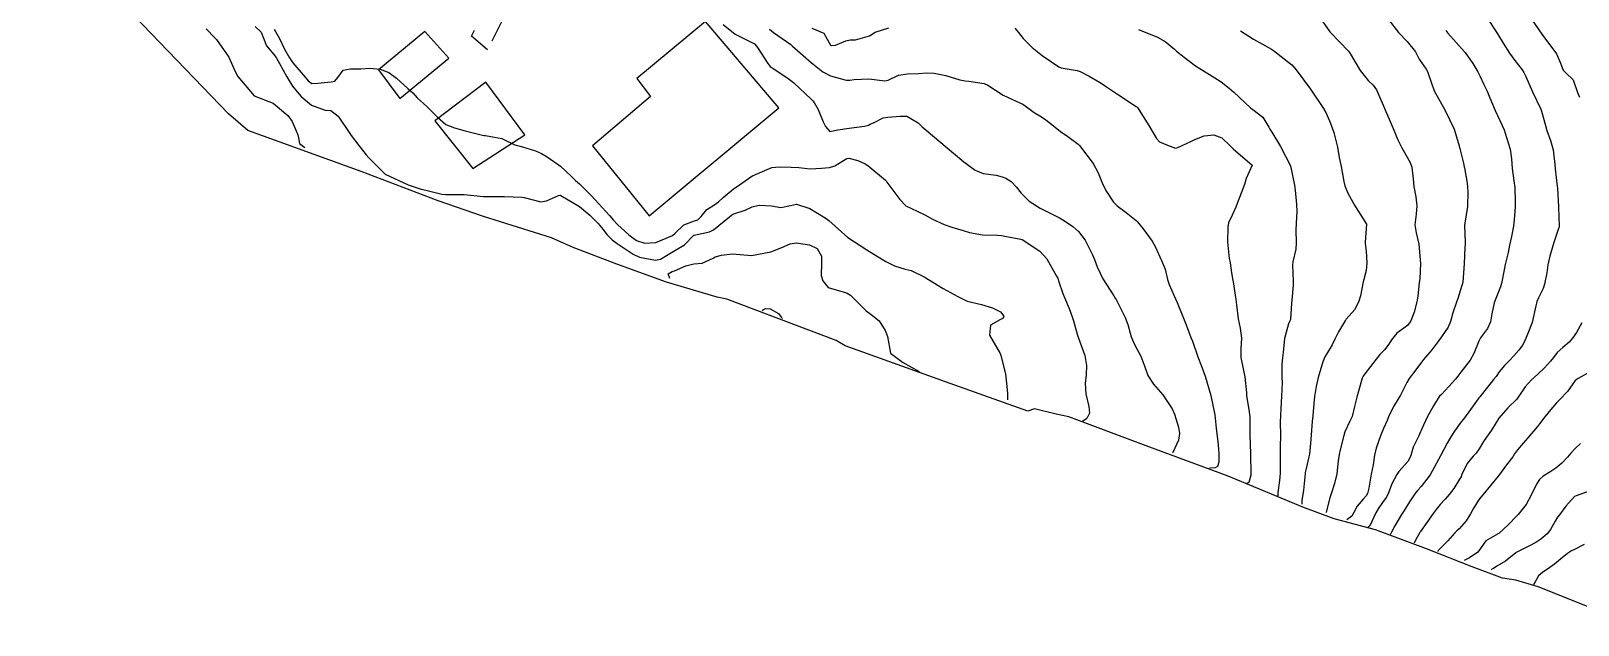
# Model space of a CAD drawing. Header units: metres. Extents: x 298520 to 308411, y 7433745 to 7450750.
# Drawn here: x 299034.4 to 299195.5, y 7449335.8 to 7449397.6 of the extents above; entities that cross this region are included whole.
import ezdxf

# ---------------------------------------------------------------- set-up
doc = ezdxf.new("R2010")
doc.units = ezdxf.units.M
doc.header["$LTSCALE"] = 10
doc.linetypes.add('DASHED', pattern=[0.75, 0.5, -0.25])
for name, color, linetype in [('Area', 45, 'Continuous'), ('Curvas de Nivel 1m', 11, 'Continuous'), ('Curvas de Nivel 5m', 15, 'Continuous'), ('Edificações', 30, 'Continuous'), ('Vias Secundárias', 230, 'DASHED')]:
    doc.layers.add(name, color=color, linetype=linetype)

msp = doc.modelspace()

# ---------------------------------------------------------------- linework, layer by layer
at = {"layer": 'Area'}
msp.add_polyline3d([(299201.33, 7449335.78, 725.98), (299191.33, 7449339.76, 727.59), (299189.03, 7449340.44, 731.39), (299187.62, 7449340.66, 728.66), (299184.45, 7449341.83, 728.98), (299179.7, 7449343.72, 730.17), (299174.41, 7449345.69, 732.11), (299170.1, 7449346.83, 734.42), (299166.84, 7449348.05, 734.65), (299159.07, 7449351.27, 737.29), (299150.53, 7449354.44, 739.51), (299142.46, 7449357.44, 740.84), (299141.15, 7449357.73, 740.39), (299138.88, 7449358.28, 749.43), (299138.19, 7449358.04, 740.74), (299130.1, 7449360.93, 747.23), (299119.18, 7449364.84, 747.41), (299118.23, 7449365.39, 748.42), (299106.86, 7449369.7, 744.54), (299105.83, 7449369.9, 743.87), (299100.56, 7449371.48, 741.04), (299095.38, 7449373.34, 739.44), (299090.86, 7449375.07, 741.05), (299088.59, 7449376.09, 743.26), (299081.51, 7449378.29, 740.82), (299076.78, 7449379.93, 740.7), (299068.75, 7449382.99, 740.81), (299056.98, 7449387.26, 744.8), (299054.96, 7449388.99, 742), (299024.43, 7449420.67, 748.3)], dxfattribs=at)
at = {"layer": 'Curvas de Nivel 1m', "flags": 128}
for points, elevation in [([(299185.88, 7449399.19), (299187.09, 7449397.33), (299187.7, 7449396.36), (299188.37, 7449395.31), (299188.92, 7449394.54), (299189.67, 7449393.58), (299189.86, 7449393.29), (299190.05, 7449392.89), (299190.75, 7449391.28), (299191.62, 7449389.47), (299191.7, 7449389.27), (299192.1, 7449387.76), (299192.23, 7449387.26), (299192.61, 7449386.22), (299192.9, 7449385.26), (299193.08, 7449383.72), (299193.12, 7449383.25), (299193.32, 7449381.46), (299193.34, 7449381.25), (299193.44, 7449379.31), (299193.44, 7449379.25), (299193.48, 7449378.26), (299193.52, 7449377.3), (299193.52, 7449377.25), (299193.51, 7449377.21), (299193.47, 7449377.07), (299193, 7449375.71), (299192.85, 7449375.26), (299192.54, 7449374.16), (299192.35, 7449373.26), (299192.23, 7449372.44), (299192.01, 7449371.26), (299191.85, 7449370.82), (299191.38, 7449369.84), (299191.2, 7449369.44), (299191.15, 7449369.27), (299191.09, 7449369), (299190.7, 7449367.28), (299190.35, 7449366.29), (299189.91, 7449365.29), (299189.71, 7449364.91), (299189.32, 7449364.38), (299188.81, 7449363.8), (299188.34, 7449363.31), (299187.82, 7449362.79), (299187.29, 7449362.13), (299186.96, 7449361.65), (299186.7, 7449361.33), (299186.05, 7449360.55), (299185.26, 7449359.54), (299185.17, 7449359.43), (299185.1, 7449359.34), (299184.73, 7449358.83), (299183.66, 7449357.36), (299183.23, 7449356.8), (299182.63, 7449355.97), (299182.26, 7449355.38), (299181.88, 7449354.71), (299181.18, 7449353.39), (299180.1, 7449351.41), (299179.15, 7449350.19), (299178.78, 7449349.79), (299178.49, 7449349.43), (299177.95, 7449348.61), (299177.21, 7449347.44), (299177.17, 7449347.38), (299177.11, 7449347.28), (299176.42, 7449346.12), (299176.07, 7449345.45), (299175.93, 7449345.17)], 731), ([(299052.63, 7449397.85), (299053.52, 7449396.91), (299053.61, 7449396.83), (299053.69, 7449396.72), (299054.97, 7449394.9), (299055.65, 7449393.41), (299055.92, 7449392.89), (299057.62, 7449390.87), (299059.61, 7449390.1), (299061.14, 7449388.82), (299061.59, 7449388.19), (299062, 7449387.23), (299062.16, 7449386.81), (299062.24, 7449386.48), (299062.33, 7449385.89), (299062.89, 7449385.47)], 742), ([(299057.71, 7449398.09), (299058.34, 7449397.5), (299058.6, 7449396.86), (299058.89, 7449396.06), (299059.68, 7449395.15), (299059.92, 7449394.84), (299060.26, 7449394.24), (299061.03, 7449392.83), (299061.63, 7449391.88), (299062.1, 7449391.29), (299062.52, 7449390.81), (299063.61, 7449389.89), (299065, 7449389.38), (299065.6, 7449389.35), (299066.36, 7449388.76), (299067.57, 7449386.94), (299067.65, 7449386.83), (299067.72, 7449386.75), (299068.53, 7449385.7), (299069.27, 7449384.72), (299069.55, 7449384.4), (299071.26, 7449382.7), (299073.66, 7449381.6), (299075.01, 7449381.16), (299075.51, 7449381.05), (299077.16, 7449380.63), (299077.58, 7449380.59), (299079.5, 7449380.6), (299081.5, 7449380.4), (299081.69, 7449380.39), (299083.5, 7449380.37), (299083.69, 7449380.37), (299085.5, 7449380.33), (299085.75, 7449380.28), (299087.49, 7449379.83), (299088.07, 7449379.93), (299089.3, 7449380.49), (299089.45, 7449380.54), (299089.5, 7449380.52), (299089.52, 7449380.51), (299089.57, 7449380.49), (299091.49, 7449379.33), (299092.58, 7449378.45), (299093.46, 7449377.58), (299093.98, 7449376.95), (299094.36, 7449376.43), (299094.89, 7449375.86), (299095.44, 7449375.49), (299097.09, 7449374.39), (299097.75, 7449374.06), (299099.42, 7449373.75), (299099.93, 7449373.85), (299100.73, 7449374.35), (299101.44, 7449374.75), (299102.43, 7449375.34), (299103.39, 7449376.32), (299103.42, 7449376.35), (299103.45, 7449376.37), (299105.05, 7449376.72), (299105.46, 7449376.92), (299107.13, 7449378.28), (299107.32, 7449378.43), (299107.48, 7449378.53), (299108.77, 7449378.97), (299109.49, 7449379.3), (299110.23, 7449379.5), (299111.49, 7449379.4), (299112.47, 7449379.23), (299113.49, 7449379.46), (299114.1, 7449379.59), (299115.49, 7449379.15), (299117.1, 7449378.16), (299117.32, 7449378), (299117.47, 7449377.87), (299119.45, 7449376.13), (299121.43, 7449374.84), (299122.59, 7449374.09), (299123.11, 7449373.78), (299123.42, 7449373.62), (299124.32, 7449373.16), (299125.41, 7449372.81), (299126.06, 7449372.7), (299127.4, 7449372.03), (299129.39, 7449370.82), (299130.91, 7449369.99), (299131.38, 7449369.72), (299131.86, 7449369.5), (299133.37, 7449369.14), (299134.52, 7449368.8), (299135.36, 7449368.38), (299135.7, 7449367.94), (299135.6, 7449367.68), (299135.35, 7449367.57), (299134.3, 7449366.99), (299134.19, 7449365.95), (299135.3, 7449364.03), (299135.36, 7449363.94), (299135.39, 7449363.85), (299135.85, 7449361.93), (299135.94, 7449361.27), (299136.06, 7449359.93), (299136.09, 7449359.65), (299136.08, 7449359.22)], 741), ([(299106.47, 7449398.28), (299107.7, 7449397.3), (299109.58, 7449396.36), (299109.69, 7449396.31), (299109.72, 7449396.28), (299109.76, 7449396.25), (299110.04, 7449395.89), (299111.13, 7449394.23), (299111.37, 7449393.93), (299111.66, 7449393.71), (299113.1, 7449392.76), (299113.64, 7449392.35), (299113.83, 7449392.2), (299115.63, 7449390.51), (299115.79, 7449390.35), (299115.95, 7449390.18), (299116.35, 7449389.43), (299116.89, 7449388.16), (299117.11, 7449387.68), (299117.58, 7449387.14), (299118.39, 7449387.34), (299119.59, 7449387.49), (299121.18, 7449387.7), (299121.59, 7449387.82), (299121.79, 7449387.9), (299122.19, 7449388.09), (299123.13, 7449388.56), (299123.6, 7449388.65), (299124.91, 7449388.76), (299125.6, 7449388.76), (299126.78, 7449388.04), (299127.19, 7449387.63), (299127.59, 7449387.28), (299129.13, 7449386.01), (299129.57, 7449385.64), (299131.54, 7449383.99), (299132.7, 7449383.14), (299133.53, 7449382.79), (299134.89, 7449382.59), (299135.53, 7449382.45), (299135.9, 7449382.31), (299136.44, 7449381.93), (299136.98, 7449381.39), (299137.51, 7449380.72), (299138.32, 7449379.9), (299139.49, 7449379.17), (299140.87, 7449378.49), (299141.48, 7449378.18), (299142.02, 7449377.86), (299142.88, 7449377.26), (299143.46, 7449376.74), (299144.17, 7449375.83), (299144.93, 7449374.33), (299145.13, 7449373.82), (299145.42, 7449373.06), (299146.02, 7449371.81), (299147.15, 7449370.04), (299147.3, 7449369.8), (299147.38, 7449369.65), (299148.32, 7449367.79), (299148.62, 7449367.05), (299148.97, 7449365.78), (299149.32, 7449364.91), (299149.96, 7449363.76), (299150.38, 7449362.67), (299150.69, 7449361.76), (299151.27, 7449360.85), (299152.24, 7449359.74), (299153.24, 7449358.29), (299153.46, 7449357.73), (299153.88, 7449356.38), (299154, 7449355.72), (299153.89, 7449355.03), (299153.31, 7449353.73), (299153.27, 7449353.7), (299153.26, 7449353.7)], 739), ([(299111.28, 7449397.8), (299111.71, 7449397.46), (299113.5, 7449396.2), (299113.69, 7449396.05), (299114.81, 7449395.05), (299115.66, 7449394.3), (299115.8, 7449394.18), (299116.86, 7449393.37), (299117.65, 7449392.94), (299119.27, 7449392.51), (299119.65, 7449392.5), (299120.09, 7449392.57), (299121.65, 7449392.65), (299123.29, 7449392.44), (299123.65, 7449392.49), (299124.71, 7449393.01), (299125.65, 7449393.14), (299126.79, 7449393.18), (299127.66, 7449393.25), (299128.45, 7449393.23), (299129.65, 7449392.99), (299131.1, 7449392.54), (299131.65, 7449392.42), (299132.06, 7449392.4), (299133.64, 7449392.14), (299134.01, 7449391.96), (299135.63, 7449390.95), (299137.42, 7449390.1), (299137.61, 7449390.02), (299137.79, 7449389.91), (299138.85, 7449389.14), (299139.6, 7449388.67), (299140.07, 7449388.36), (299140.68, 7449387.88), (299141.59, 7449387.16), (299142.35, 7449386.62), (299143.43, 7449385.84), (299143.57, 7449385.7), (299145.01, 7449383.83), (299145.53, 7449382.84), (299145.92, 7449381.82), (299146.31, 7449381.01), (299147.11, 7449379.8), (299147.49, 7449379.43), (299148.42, 7449378.72), (299149.47, 7449377.89), (299149.59, 7449377.77), (299150.2, 7449377.03), (299151.13, 7449375.75), (299151.44, 7449375.18), (299152.11, 7449373.74), (299152.49, 7449372.81), (299152.75, 7449371.73), (299152.9, 7449371.23), (299153.39, 7449370.12), (299153.58, 7449369.72), (299153.76, 7449369.34), (299154.4, 7449367.71), (299154.67, 7449367.03), (299155.18, 7449365.7), (299155.33, 7449365.31), (299155.89, 7449363.69), (299156.28, 7449362.71), (299156.66, 7449361.69), (299157.26, 7449359.68), (299157.65, 7449357.67), (299157.81, 7449356.27), (299157.87, 7449355.67), (299157.97, 7449354.9), (299158.1, 7449353.67), (299158.1, 7449352.74), (299157.96, 7449352.27), (299157.71, 7449352.15), (299157.1, 7449352.11)], 738), ([(299115.71, 7449397.9), (299116.94, 7449397.39), (299117.65, 7449396.15), (299117.69, 7449396.11), (299117.74, 7449396.1), (299118.16, 7449396.15), (299119.25, 7449396.58), (299119.7, 7449396.7), (299120.26, 7449396.68), (299121.7, 7449397.1), (299122.31, 7449397.49), (299123.71, 7449397.94)], 737), ([(299136.83, 7449397.92), (299137.23, 7449397.44), (299137.7, 7449396.84), (299138.66, 7449395.9), (299139.68, 7449395.05), (299141.42, 7449393.87), (299141.66, 7449393.78), (299143.33, 7449393.51), (299143.66, 7449393.4), (299144.58, 7449392.9), (299145.65, 7449392.3), (299145.95, 7449392.12), (299146.39, 7449391.81), (299147.63, 7449390.96), (299149.46, 7449389.77), (299149.55, 7449389.71), (299149.61, 7449389.64), (299150.79, 7449387.76), (299151.58, 7449386.41), (299151.92, 7449386.09), (299152.73, 7449385.73), (299153.57, 7449385.4), (299153.82, 7449385.47), (299154.25, 7449385.71), (299155.17, 7449386.11), (299155.58, 7449386.31), (299156.56, 7449386.71), (299157.58, 7449386.79), (299158.39, 7449386.48), (299159.27, 7449385.65), (299159.57, 7449385.33), (299161.54, 7449383.63), (299160.92, 7449382.25), (299160.76, 7449381.64), (299160.42, 7449380.73), (299159.98, 7449379.65), (299159.85, 7449379.28), (299159.48, 7449378.43), (299159.08, 7449377.66), (299159.01, 7449377.2), (299158.97, 7449375.66), (299159.15, 7449373.93), (299159.22, 7449373.65), (299159.25, 7449373.48), (299159.41, 7449372.45), (299159.53, 7449371.65), (299159.56, 7449371.49), (299159.86, 7449369.65), (299159.92, 7449369.1), (299160.11, 7449367.64), (299160.32, 7449366.67), (299160.45, 7449365.64), (299160.37, 7449364.58), (299160.38, 7449363.64), (299160.66, 7449362.26), (299160.8, 7449361.63), (299160.96, 7449359.94), (299160.98, 7449359.63), (299161.24, 7449358.01), (299161.29, 7449357.63), (299161.3, 7449357.56), (299161.31, 7449355.63), (299161.31, 7449355.53), (299161.37, 7449353.63), (299161.37, 7449353.43), (299161.41, 7449351.63), (299161.41, 7449351.38), (299161.2, 7449350.61), (299160.95, 7449350.52)], 737), ([(299149.71, 7449397.77), (299151.71, 7449396.96), (299152.49, 7449396.53), (299153.46, 7449395.72), (299153.69, 7449395.52), (299154.49, 7449394.9), (299155.67, 7449394), (299156.1, 7449393.7), (299157.65, 7449392.75), (299158.31, 7449392.33), (299159.17, 7449391.66), (299159.64, 7449391.26), (299161.38, 7449389.63), (299161.61, 7449389.45), (299162.65, 7449388.66), (299163.3, 7449387.6), (299163.4, 7449387.41), (299163.59, 7449387.09), (299164.52, 7449385.59), (299165.54, 7449383.58), (299165.95, 7449381.58), (299166.04, 7449381.05), (299166.18, 7449379.57), (299166.2, 7449378.86), (299166.13, 7449377.57), (299166.11, 7449376.93), (299166.14, 7449375.57), (299166.1, 7449374.92), (299165.8, 7449373.58), (299165.77, 7449373.23), (299165.83, 7449371.58), (299165.81, 7449371.16), (299165.68, 7449369.58), (299165.65, 7449369.29), (299165.54, 7449367.58), (299165.49, 7449367.44), (299165.35, 7449367.13), (299164.91, 7449365.59), (299164.77, 7449364.13), (299164.72, 7449363.59), (299164.65, 7449362.94), (299164.66, 7449361.59), (299164.68, 7449360.99), (299164.62, 7449359.59), (299164.54, 7449358.3), (299164.5, 7449357.59), (299164.48, 7449356.85), (299164.51, 7449355.59), (299164.48, 7449354.3), (299164.47, 7449353.59), (299164.48, 7449352.9), (299164.47, 7449351.59), (299164.4, 7449350.84), (299164.23, 7449349.59), (299164.22, 7449349.24)], 736), ([(299168.84, 7449398.66), (299169.66, 7449397.53), (299169.71, 7449397.46), (299171.59, 7449395.51), (299171.68, 7449395.39), (299172.81, 7449393.5), (299173.65, 7449392.47), (299174.15, 7449391.98), (299174.51, 7449391.48), (299175.21, 7449389.88), (299175.37, 7449389.46), (299175.44, 7449389.3), (299175.61, 7449388.92), (299176.24, 7449387.45), (299176.74, 7449386.28), (299177.15, 7449385.44), (299177.56, 7449384.74), (299178.02, 7449383.91), (299178.17, 7449383.43), (299178.31, 7449382.21), (299178.4, 7449381.43), (299178.59, 7449380.34), (299178.71, 7449379.42), (299178.62, 7449378.56), (299178.49, 7449377.42), (299178.64, 7449376.6), (299178.91, 7449375.43), (299179.06, 7449373.79), (299179.07, 7449373.42), (299179, 7449371.83), (299178.96, 7449371.42), (299178.8, 7449370.01), (299178.71, 7449369.43), (299178.44, 7449368.35), (299178.09, 7449367.43), (299177.78, 7449367), (299177.35, 7449366.69), (299176.62, 7449366.16), (299176.06, 7449365.45), (299175.78, 7449365), (299175.32, 7449364.44), (299174.84, 7449363.94), (299174.46, 7449363.47), (299173.29, 7449361.93), (299173.1, 7449361.68), (299173.02, 7449361.49), (299172.63, 7449360.13), (299172.45, 7449359.5), (299172.22, 7449358.52), (299171.97, 7449357.5), (299171.74, 7449356.99), (299171.22, 7449355.88), (299171.09, 7449355.51), (299170.71, 7449354), (299170.61, 7449353.52), (299170.51, 7449352.86), (299170.36, 7449351.52), (299170.14, 7449350.52), (299169.81, 7449349.53), (299169.65, 7449349.02), (299169.26, 7449347.54), (299169.22, 7449347.5)], 734), ([(299175.73, 7449398.84), (299176.78, 7449397.45), (299177.7, 7449396.53), (299178.55, 7449395.43), (299178.93, 7449394.68), (299179.67, 7449393.63), (299179.81, 7449393.41), (299179.89, 7449393.18), (299180.51, 7449391.4), (299181.61, 7449389.39), (299182.59, 7449387.38), (299183.05, 7449385.9), (299183.18, 7449385.37), (299183.55, 7449383.85), (299183.64, 7449383.46), (299183.66, 7449383.37), (299183.94, 7449381.77), (299183.98, 7449381.36), (299184, 7449380.88), (299183.98, 7449379.36), (299183.71, 7449377.6), (299183.68, 7449377.37), (299183.73, 7449375.64), (299183.73, 7449375.37), (299183.71, 7449375.1), (299183.62, 7449373.37), (299183.49, 7449371.46), (299183.47, 7449371.37), (299183.46, 7449371.31), (299183.4, 7449371.12), (299182.98, 7449369.77), (299182.84, 7449369.38), (299182.47, 7449368.27), (299182.21, 7449367.38), (299181.95, 7449366.78), (299181.34, 7449365.88), (299180.98, 7449365.4), (299180.28, 7449364.44), (299179.41, 7449363.42), (299179.3, 7449363.28), (299178.51, 7449362.21), (299177.92, 7449361.43), (299177.67, 7449361.04), (299177.27, 7449360.26), (299177, 7449359.71), (299176.83, 7449359.44), (299176.23, 7449358.47), (299175.76, 7449357.45), (299175.6, 7449357.08), (299175.22, 7449356.22), (299174.91, 7449355.46), (299174.47, 7449354.2), (299174.3, 7449353.47), (299174.15, 7449352.45), (299173.96, 7449351.48), (299173.69, 7449350.03), (299173.56, 7449349.48), (299173.42, 7449349.21), (299173.13, 7449348.87), (299172.48, 7449348.14), (299172.16, 7449347.5), (299171.92, 7449347.1), (299171.43, 7449346.73)], 733), ([(299181.72, 7449397.65), (299181.93, 7449397.39), (299183.68, 7449395.45), (299183.75, 7449395.37), (299184.53, 7449394.22), (299185.06, 7449393.35), (299185.26, 7449392.94), (299185.65, 7449392.13), (299186.04, 7449391.34), (299186.31, 7449390.66), (299186.86, 7449389.33), (299187.6, 7449387.78), (299187.8, 7449387.32), (299187.92, 7449386.98), (299188.42, 7449385.31), (299188.57, 7449384.29), (299188.63, 7449383.31), (299188.81, 7449382.03), (299188.91, 7449381.31), (299188.96, 7449379.84), (299188.94, 7449379.31), (299188.84, 7449377.95), (299188.76, 7449377.31), (299188.55, 7449376.22), (299188.37, 7449375.31), (299188.21, 7449374.54), (299187.91, 7449373.32), (299187.82, 7449372.92), (299187.52, 7449371.32), (299187.49, 7449371.23), (299187.4, 7449370.97), (299186.92, 7449369.78), (299186.76, 7449369.33), (299186.52, 7449368.17), (299186.37, 7449367.33), (299186.05, 7449366.63), (299185.34, 7449365.67), (299185.15, 7449365.34), (299184.64, 7449364.03), (299184.27, 7449363.36), (299183.29, 7449362.11), (299182.97, 7449361.69), (299182.72, 7449361.38), (299182.05, 7449360.6), (299181.26, 7449359.78), (299181.06, 7449359.59), (299180.91, 7449359.4), (299180.44, 7449358.6), (299179.79, 7449357.41), (299179.22, 7449356.2), (299178.98, 7449355.66), (299178.86, 7449355.42), (299178.33, 7449354.29), (299178.07, 7449353.43), (299177.79, 7449352.82), (299177.17, 7449352.13), (299176.84, 7449351.77), (299176.61, 7449351.45), (299176.11, 7449350.49), (299175.72, 7449349.45), (299175.52, 7449349.07), (299175.13, 7449348.53), (299174.69, 7449347.89), (299174.44, 7449347.47), (299174.03, 7449346.55), (299173.81, 7449346.12), (299173.63, 7449345.97)], 732), ([(299100.9, 7449371.85), (299100.73, 7449372.35), (299101.17, 7449372.58), (299101.41, 7449372.66), (299102.58, 7449373.17), (299103.42, 7449373.38), (299104.27, 7449373.46), (299105.43, 7449373.97), (299105.64, 7449374.09), (299106.28, 7449374.29), (299107.43, 7449374.41), (299109.43, 7449374.25), (299111.44, 7449374.63), (299112.57, 7449375.08), (299113.45, 7449375.47), (299114.08, 7449375.56), (299115.44, 7449375.37), (299116.24, 7449374.96), (299116.72, 7449374.16), (299116.71, 7449373.45), (299116.66, 7449372.16), (299116.85, 7449371.61), (299117.39, 7449370.91), (299119.08, 7449370.44), (299119.38, 7449370.33), (299119.71, 7449370.13), (299121.36, 7449368.49), (299121.87, 7449368.1), (299122.7, 7449367.44), (299123.34, 7449366.42), (299123.49, 7449366.08), (299123.59, 7449365.82), (299123.9, 7449364.07), (299125.13, 7449363.14), (299126.86, 7449362.18)], 742), ([(299110.55, 7449368.5), (299110.62, 7449368.6), (299110.87, 7449368.71), (299111.36, 7449368.69), (299112.21, 7449368.21), (299112.5, 7449367.82), (299112.65, 7449367.68)], 743), ([(299197.3, 7449362.43), (299195.49, 7449361.43), (299195.28, 7449361.31), (299195.24, 7449361.28), (299195.19, 7449361.23), (299194.4, 7449360.1), (299193.61, 7449359.25), (299193.42, 7449359.08), (299193.25, 7449358.9), (299192.48, 7449358.02), (299191.88, 7449357.26), (299191.6, 7449356.9), (299191.22, 7449356.42), (299190.28, 7449355.28), (299189.77, 7449354.72), (299189.19, 7449354.03), (299188.89, 7449353.6), (299188.69, 7449353.3), (299188.04, 7449352.44), (299187.21, 7449351.32), (299187.19, 7449351.3), (299187.16, 7449351.26), (299185.57, 7449349.34), (299185.38, 7449349.1), (299185.13, 7449348.77), (299184.58, 7449347.89), (299184.3, 7449347.36), (299183.84, 7449346.63), (299183.1, 7449345.79), (299182.87, 7449345.59), (299182.66, 7449345.37), (299181.93, 7449344.53), (299181.07, 7449343.67), (299180.93, 7449343.52), (299180.9, 7449343.47), (299180.89, 7449343.45)], 729), ([(299195.75, 7449354.68), (299195.2, 7449354.15), (299194.74, 7449353.68), (299194.38, 7449353.24), (299193.8, 7449352.62), (299193.17, 7449352.11), (299192.66, 7449351.77), (299191.87, 7449351.26), (299191.48, 7449350.94), (299191.15, 7449350.45), (299190.61, 7449349.28), (299190.09, 7449348.33), (299189.26, 7449347.3), (299189.11, 7449347.13), (299188.21, 7449346.2), (299187.23, 7449345.32), (299187.14, 7449345.27), (299187.09, 7449345.25), (299185.89, 7449344.53), (299185.06, 7449343.35), (299184.18, 7449342.79), (299183.65, 7449342.49)], 728), ([(299196.65, 7449349.7), (299195.28, 7449349.23), (299195.13, 7449349.15), (299194.23, 7449348.14), (299193.55, 7449347.25), (299193.37, 7449346.99), (299193.11, 7449346.58), (299192.62, 7449345.74), (299192.26, 7449345.26), (299191.63, 7449344.72), (299191.08, 7449344.37), (299190.37, 7449343.98), (299189.06, 7449343.33), (299189.05, 7449343.32), (299189.02, 7449343.3), (299187.95, 7449342.42), (299187.05, 7449341.89), (299186.69, 7449341.68), (299186.53, 7449341.59), (299186.43, 7449341.53)], 727), ([(299196.12, 7449344.17), (299195.07, 7449343.61), (299194.81, 7449343.49), (299194.4, 7449343.24), (299193.66, 7449342.64), (299193.05, 7449342.13), (299192.56, 7449341.75), (299191.79, 7449341.26), (299191.39, 7449340.91), (299191.02, 7449340.28), (299190.86, 7449340)], 726)]:
    msp.add_lwpolyline(points, dxfattribs=dict(at, elevation=elevation))
at = {"layer": 'Curvas de Nivel 5m', "flags": 128}
for points, elevation in [([(299190.32, 7449399.28), (299191.71, 7449397.27), (299193.24, 7449395.25), (299193.67, 7449394.28), (299193.96, 7449393.54), (299194.26, 7449393.24), (299194.97, 7449392.54), (299195.44, 7449391.22), (299195.64, 7449390.74)], 730), ([(299059.7, 7449397.8), (299060.26, 7449396.83), (299060.79, 7449395.72), (299061.29, 7449394.82), (299061.66, 7449394.29), (299062.92, 7449392.8), (299063.25, 7449392.41), (299063.64, 7449392.15), (299064.25, 7449392.17), (299065.64, 7449392.31), (299066.02, 7449392.39), (299066.34, 7449392.76), (299066.88, 7449393.53), (299067.66, 7449393.68), (299068.72, 7449393.67), (299069.66, 7449393.74), (299070.73, 7449393.64), (299071.65, 7449393.28), (299072.43, 7449392.69), (299073.63, 7449391.64), (299074.13, 7449391.17), (299074.6, 7449390.67), (299075.61, 7449389.74), (299076.72, 7449388.64), (299077.59, 7449387.89), (299078.49, 7449387.52), (299079.58, 7449387.21), (299081.39, 7449386.77), (299081.57, 7449386.75), (299081.73, 7449386.74), (299082.64, 7449386.57), (299083.43, 7449386.42), (299083.57, 7449386.35), (299084.77, 7449385.75), (299085.56, 7449385.56), (299086.93, 7449385.15), (299087.56, 7449384.85), (299088.14, 7449384.5), (299089.54, 7449383.53), (299090.67, 7449382.47), (299091.1, 7449382.05), (299091.52, 7449381.7), (299092.74, 7449380.45), (299093.49, 7449379.64), (299094.61, 7449378.42), (299095, 7449377.95), (299095.46, 7449377.47), (299096.64, 7449376.4), (299097.45, 7449375.82), (299098.29, 7449375.54), (299099.45, 7449375.61), (299101.19, 7449376.34), (299101.46, 7449376.58), (299102.36, 7449377.43), (299103.47, 7449377.85), (299103.81, 7449377.97), (299104.17, 7449378.31), (299104.76, 7449379.03), (299105.49, 7449379.5), (299105.97, 7449379.82), (299106.47, 7449380.29), (299107.51, 7449381.15), (299108.18, 7449381.6), (299109.12, 7449382.25), (299109.35, 7449382.43), (299109.53, 7449382.52), (299110.07, 7449382.78), (299111.53, 7449383.39), (299112.28, 7449383.47), (299113.54, 7449383.44), (299114.34, 7449383.39), (299115.53, 7449383.28), (299116.71, 7449383.34), (299117.54, 7449383.42), (299118.1, 7449383.58), (299118.98, 7449384.14), (299119.35, 7449384.33), (299119.55, 7449384.36), (299120.49, 7449384.12), (299121.24, 7449383.8), (299121.54, 7449383.61), (299123.38, 7449382.08), (299123.44, 7449382), (299123.52, 7449381.88), (299124.86, 7449380.07), (299125.49, 7449379.43), (299126.66, 7449378.87), (299127.48, 7449378.47), (299128.28, 7449378.02), (299129.47, 7449377.46), (299130.28, 7449377.19), (299131.46, 7449376.84), (299132.11, 7449376.63), (299133.46, 7449376.38), (299135.03, 7449376.37), (299135.46, 7449376.33), (299135.79, 7449376.27), (299137.45, 7449375.96), (299137.6, 7449375.91), (299139.43, 7449374.69), (299140.17, 7449373.88), (299141.19, 7449372.08), (299141.3, 7449371.87), (299141.4, 7449371.59), (299141.83, 7449370.3), (299142.01, 7449369.86), (299142.5, 7449368.72), (299142.81, 7449367.85), (299142.94, 7449367.44), (299143.34, 7449366.06), (299143.4, 7449365.84), (299143.44, 7449365.73), (299144.13, 7449363.83), (299144.31, 7449362.81), (299144.26, 7449361.83), (299144.18, 7449360.93), (299144.25, 7449359.83), (299144.55, 7449358.52), (299144.6, 7449357.83), (299144.34, 7449357.27), (299143.88, 7449356.95)], 740), ([(299160.34, 7449397.64), (299161.7, 7449396.75), (299163.56, 7449395.72), (299163.68, 7449395.66), (299163.78, 7449395.6), (299165.67, 7449394.09), (299166.13, 7449393.58), (299167.64, 7449391.56), (299168.99, 7449389.54), (299169.22, 7449389.14), (299169.6, 7449388.25), (299169.9, 7449387.53), (299170.07, 7449387.04), (299170.43, 7449385.52), (299170.62, 7449384.46), (299170.81, 7449383.52), (299171.09, 7449381.95), (299171.19, 7449381.51), (299171.51, 7449380.72), (299172.2, 7449379.5), (299173.47, 7449377.49), (299173.31, 7449375.64), (299173.32, 7449375.49), (299173.44, 7449374.68), (299173.51, 7449373.49), (299173.42, 7449372.7), (299173.17, 7449371.73), (299173.12, 7449371.49), (299172.82, 7449370.06), (299172.67, 7449369.5), (299172.24, 7449368.63), (299171.35, 7449367.61), (299171.31, 7449367.56), (299171.28, 7449367.51), (299170.55, 7449366.31), (299170.17, 7449365.52), (299169.89, 7449364.96), (299169.31, 7449363.99), (299169.13, 7449363.7), (299169.05, 7449363.53), (299168.93, 7449363.16), (299168.44, 7449361.55), (299168.22, 7449360.6), (299168.05, 7449359.55), (299167.96, 7449358.84), (299167.86, 7449357.55), (299167.81, 7449356.97), (299167.71, 7449355.56), (299167.67, 7449355.09), (299167.51, 7449353.56), (299167.46, 7449353.28), (299167.17, 7449352.07), (299167.07, 7449351.65), (299167.06, 7449351.56), (299166.9, 7449349.81), (299166.86, 7449349.56), (299166.73, 7449348.76), (299166.73, 7449348.37)], 735), ([(299195.87, 7449367.22), (299195.34, 7449366.23), (299194.93, 7449365.64), (299194.57, 7449365.24), (299193.91, 7449364.66), (299193.32, 7449364.13), (299192.92, 7449363.64), (299192.64, 7449363.26), (299192.01, 7449362.55), (299191.29, 7449361.89), (299190.6, 7449361.28), (299189.98, 7449360.58), (299189.26, 7449359.49), (299189.18, 7449359.38), (299189.11, 7449359.3), (299188.18, 7449358.37), (299187.23, 7449357.32), (299186.47, 7449356.07), (299185.96, 7449355.33), (299185.66, 7449354.89), (299185.19, 7449354.13), (299184.87, 7449353.67), (299184.57, 7449353.36), (299183.94, 7449352.6), (299183.37, 7449351.37), (299183.31, 7449351.22), (299183.16, 7449350.95), (299182.54, 7449349.98), (299182.08, 7449349.38), (299181.65, 7449348.87), (299181.13, 7449348.31), (299180.71, 7449347.81), (299180.41, 7449347.4), (299179.09, 7449345.52), (299179.05, 7449345.46), (299179.03, 7449345.42), (299178.59, 7449344.67), (299178.41, 7449344.31)], 730)]:
    msp.add_lwpolyline(points, dxfattribs=dict(at, elevation=elevation))
at = {"layer": 'Edificações'}
for points in [[(299075.39, 7449397.55), (299070.58, 7449393.56), (299072.8, 7449390.58), (299077.89, 7449394.78)], [(299104.63, 7449398.61), (299097.49, 7449392.67), (299098.9, 7449390.79), (299092.87, 7449385.65), (299098.75, 7449378.38), (299112.26, 7449389.6)], [(299081.75, 7449392.27), (299076.45, 7449388.27), (299080.4, 7449383.29), (299085.82, 7449386.79)]]:
    msp.add_lwpolyline(points, close=True, dxfattribs=at)
at = {"layer": 'Vias Secundárias', "elevation": 710.86}
msp.add_lwpolyline([(299084.6, 7449401.03), (299081.91, 7449395.66), (299080.25, 7449397.08), (299080.58, 7449397.69)], dxfattribs=at)

doc.saveas('drawing.dxf')
